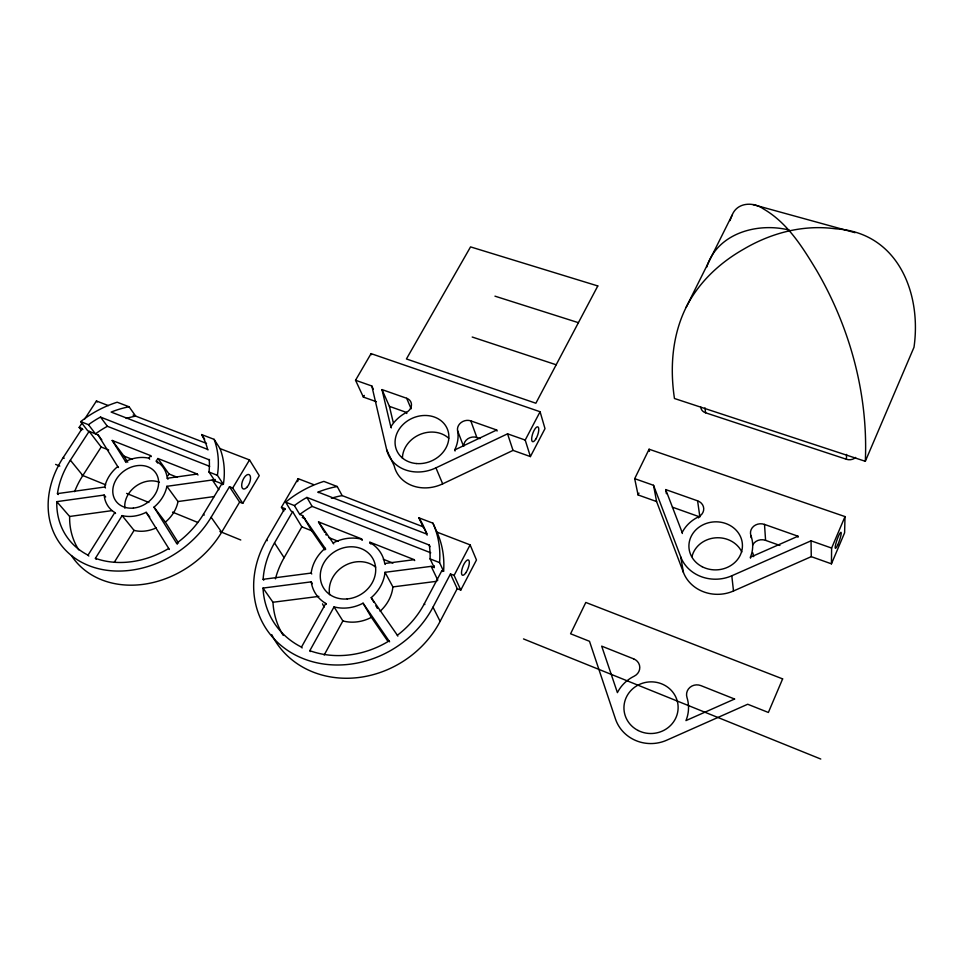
<?xml version="1.0" encoding="UTF-8"?>
<svg xmlns="http://www.w3.org/2000/svg" width="963" height="963" viewBox="0 0 963 963"><rect width="100%" height="100%" fill="white"/><g stroke="black" fill="none" stroke-linecap="round" stroke-linejoin="round"><path stroke-width="1.44" d="M831.442 563.837L831.611 548.067L845.02 516.589L649.098 449.227L634.689 478.659L638.072 494.946L656.597 501.542L683.405 572.371A36.281 32.718 -1.9 0 0 733.505 590.981L811.267 556.65L831.442 563.837L844.599 532.816L845.02 516.589M865.316 461.301C868.301 394.577 850.1 327.637 816.455 270.17C802.408 246.985 787.469 222.778 763.346 208.863C753.295 201.616 737.104 202.242 732.109 215.17L686.15 307.305C672.174 335.377 669.827 367.842 674.461 398.501L865.316 461.301L913.995 347.282C921.808 292.884 897.564 232.372 835.703 228.821C803.467 224.367 771.315 232.817 743.544 249.248C719.578 262.839 698.608 282.484 686.15 307.305M855.613 457.437A8.39 7.162 2.9 0 1 846.429 459.279L846.549 454.44M297.651 481.584L298.133 478.659L313.457 484.558M729.966 220.599L732.109 215.17M706.673 267.196C717.327 233.058 757.556 222.2 789.239 230.073M638.072 494.946L638.963 493.116M298.711 479.646L298.133 478.659L281.449 507.26L284.747 508.56L266.607 539.737A98.382 86.056 -31.9 0 0 302.707 658.415A98.382 86.056 -31.9 0 0 432.989 607.172L450.467 573.972L457.22 588.67L460.771 590.078L476.468 559.997L470.125 544.877L436.961 532.118L432.929 523.174L418.857 517.793L423.034 526.749A88.62 77.509 -31.9 0 1 426.922 533.538M389.052 454.825L394.192 465.839A36.209 31.045 -23.1 0 0 442.679 483.859L513.026 450.395L530.408 456.582L544.998 428.631L540.087 411.743L371.068 353.626L355.54 380.253L363.352 397.069L376.389 401.703M271.71 634.581A96.625 85.033 -32.2 0 0 354.203 677.964A96.625 85.033 -32.2 0 0 440.115 621.388L457.22 588.67M460.771 590.078L454.091 575.393L470.125 544.877M530.408 456.582L525.208 440.067L540.087 411.743M397.863 636.134L397.37 635.255A88.62 77.509 -31.9 0 0 424.37 603.681L441.897 570.59L443.594 571.252A98.382 86.056 -31.9 0 0 436.961 532.118M324.158 655.033L342.876 620.93A37.75 33.211 -32.2 0 0 371.381 617.355L387.957 641.382M310.399 651.554L309.809 650.699L334.053 606.883A38.436 33.609 -31.9 0 0 363.063 603.199L389.606 641.791M301.479 647.112L325.771 603.44A38.436 33.609 -31.9 0 1 311.218 581.857L263.019 588.08A88.62 77.509 -31.9 0 0 301.479 647.112L302.093 647.967M275.418 578.859A87.031 76.583 -32.2 0 1 284.121 557.697L301.84 526.845L292.632 511.666L291.067 511.052L285.65 502.144A99.418 86.658 -31.7 0 1 323.869 481.404L337.231 486.52L342.142 495.596L423.034 526.749M363.352 397.069L364.303 395.408M263.742 580.22L263.116 579.317A88.62 77.509 -31.9 0 1 274.503 542.939L292.632 511.666M71.467 555.651A92.171 74.861 -35.6 0 0 145.341 584.047A92.171 74.861 -35.6 0 0 221.671 532.202L239.618 502.096L229.483 486.736L211.138 517.251A93.76 75.608 -35.4 0 1 88.295 565.401A93.76 75.608 -35.4 0 1 63.341 457.353L82.12 428.583L79.171 427.416L82.433 422.432M239.618 502.096L242.772 503.348L259.252 475.638L249.525 459.941L220.07 448.602L214.123 439.357L201.64 434.578A85.286 68.481 -35.2 0 1 207.611 449.372L207.984 449.95M242.772 503.348L232.685 488.012L249.525 459.941M177.3 544.191L176.59 543.264A84.455 68.096 -35.4 0 0 203.506 514.158L221.875 483.739L222.525 484.714M114.26 562.332L134.062 530.408A33.127 26.904 -35.6 0 0 156.259 527.88M167.971 475.734L169.031 474.013L157.896 458.496L156.271 461.108A33.693 27.169 -35.3 0 1 167.249 478.262L167.959 479.225M96.204 559.226L95.409 558.323L122.145 515.614A33.693 27.169 -35.3 0 0 146.135 512.316L147.604 514.206M88.03 555.145L114.802 512.557A33.693 27.169 -35.3 0 1 104.16 495.054L56.781 501.651A84.455 68.096 -35.4 0 0 88.03 555.145L88.837 556.048M125.419 461.554A33.693 27.169 -35.3 0 1 148.964 458.207L150.601 455.607L112.202 440.452L126.153 462.529M74.62 491.672A83.023 67.434 -35.6 0 1 82.83 475.517L101.187 447.013L89.138 431.352L70.371 460.206A84.455 68.096 -35.4 0 0 57.455 493.622L58.274 494.573M84.6 419.122L96.444 400.993L108.398 405.604M455.078 450.997L454.668 449.962L496.691 430.004L497.052 431.063M355.54 380.253L371.826 385.994L386.681 449.733A36.847 31.382 -23.1 0 0 435.938 467.862L507.549 433.832L525.208 440.067M750.514 558.179L750.43 557.204L798.002 536.222L798.026 537.234M634.689 478.659L653.54 485.304L680.769 557.011A36.955 33.163 -2.5 0 0 731.796 575.778L811.039 540.821L831.611 548.067M57.455 493.622L104.702 487.013A33.693 27.169 -35.3 0 1 117.715 466.561L98.009 434.855L87.741 430.798L80.675 421.625A94.687 76.029 -35.2 0 1 117.173 402.221L129.066 406.771L135.687 416.112A84.455 68.096 -35.4 0 0 126.153 418.46M167.249 478.262L197.319 474.049L197.993 475.036M176.59 543.264L153.984 507.164A33.693 27.169 -35.3 0 0 166.888 486.315L212.354 479.983L223.38 484.329A93.76 75.608 -35.4 0 0 220.07 448.602M56.781 501.651L69.637 516.469L111.901 510.643M178.516 543.06L165.383 522.127A33.127 26.904 -35.6 0 0 177.999 501.542L214.316 496.535M263.116 579.317L311.169 573.069A38.436 33.609 -31.9 0 1 325.157 548.296L302.587 515.602L299.746 514.471L294.401 505.575L285.65 502.144M370.237 543.361L369.732 542.41A38.436 33.609 -31.9 0 1 384.743 563.499L414.234 559.672L414.704 560.61M373.8 602.164L371.224 597.662A38.436 33.609 -31.9 0 0 385.019 572.311L431.171 566.352L434.217 567.556A88.62 77.509 -31.9 0 0 434.253 565.811M263.019 588.08L272.974 602.248L318.873 596.386M380.132 611.228A37.75 33.211 -32.2 0 0 392.892 586.912L436.769 581.303M753.006 204.577L855.072 232.685M494.958 296.159L578.414 322.677M700.715 407A7.969 6.813 -5.9 0 0 705.59 412.802L846.429 459.279M472.207 337.026L556.181 364.772M390.822 426.874L381.986 389.582L406.687 398.285A9.209 7.728 -23.2 0 1 411.478 404.905A9.209 7.728 -23.2 0 1 406.362 412.453A36.847 31.382 -23.1 0 0 390.822 426.874L391.291 427.909M454.668 449.962A36.847 31.382 -23.1 0 0 457.581 430.702A9.365 7.993 -20.4 0 1 461.193 422.48A9.365 7.993 -20.4 0 1 470.799 420.879L496.691 430.004M666.408 493.694L665.686 489.577L697.597 500.832A10.015 8.896 -5.2 0 1 703.736 508.524A10.015 8.896 -5.2 0 1 698.392 516.902A36.955 33.163 -2.5 0 0 682.165 532.503L682.322 533.502M750.43 557.204A36.955 33.163 -2.5 0 0 750.947 535.633A10.268 9.124 0.5 0 1 753.728 526.207A10.268 9.124 0.5 0 1 764.502 524.414L798.002 536.222M381.986 389.582L389.413 406.35L406.109 412.296M470.799 420.879L476.866 437.503L480.031 438.634M672.427 507.176L699.884 516.962L697.597 500.832M752.609 545.178A10.075 9.004 1.1 0 1 765.585 540.363L779.91 545.467M133.063 415.101L206.539 443.389M129.066 406.771A85.286 68.481 -35.2 0 0 111.154 412.08L207.611 449.372M318.44 492.659L318.115 492.093L426.645 534.056L427.163 535.163M80.675 421.625L88.464 424.683A85.286 68.481 -35.2 0 1 100.501 417.075L209.609 459.977M294.401 505.575A89.547 78.051 -31.7 0 1 306.908 497.426L429.281 545.058L430.052 546.719M100.501 417.075L107.387 426.308L209.657 466.321M306.908 497.426L312.12 506.394L430.774 552.81M209.224 459.399A85.286 68.481 -35.2 0 1 208.995 472.026L217.385 475.325L223.38 484.329M429.281 545.058A89.547 78.051 -31.7 0 1 430.1 558.889L439.561 562.609L443.594 571.252M157.896 458.496L197.319 474.049M229.483 486.736L232.685 488.012M323.52 530.457L318.524 521.886L361.667 538.919L362.184 539.87M414.234 559.672L369.876 542.157L370.899 544.059M450.467 573.972L454.091 575.393M302.25 517.504L305.03 518.612M101.187 447.013L108.687 449.998M112.202 440.452L123.95 456.077L132.075 459.303M169.031 474.013L177.373 477.323M301.84 526.845L311.651 530.745L324.868 549.921M328.72 537.547L338.314 541.362M383.31 559.262L392.916 563.09M523.499 638.926L820.777 759.037M55.613 464.395L59.79 466.104M82.06 475.204L105.737 484.858M126.61 493.393L148.892 502.481M172.558 512.147L197.62 522.379M219.889 531.48L240.774 540.002M63.341 457.353L64.136 458.316M70.371 460.206L82.83 475.517M114.802 512.557L115.56 513.508M104.16 495.054L105.701 496.956M122.145 515.614L134.062 530.408M104.702 487.013L105.473 487.964M146.135 512.316L169.356 549.452M82.12 428.583L82.89 429.57M148.338 515.145L149.783 517.023M79.171 427.416L81.494 430.401M117.715 466.561L118.461 467.536M88.464 424.683L95.469 433.856A84.455 68.096 -35.4 0 1 107.387 426.308M153.984 507.164L165.383 522.127M98.009 434.855L100.272 437.828M101.031 438.815L101.777 439.79M96.444 400.993L97.191 402.016M166.888 486.315L177.999 501.542M148.964 458.207L149.674 459.195M150.601 455.607L151.311 456.594M156.271 461.108L157.679 463.071M203.506 514.158L204.18 515.109M211.138 517.251L221.671 532.202M318.524 521.886L333.704 543.866M371.224 597.662L397.37 635.255M212.354 479.983L218.878 489.661M208.995 472.026L215.062 481.055A84.455 68.096 -35.4 0 0 215.218 479.466M266.607 539.737L267.22 540.676M201.64 434.578L204.674 439.224M274.503 542.939L284.121 557.697M311.218 581.857L312.385 583.674M325.771 603.44L326.349 604.331M311.169 573.069L311.747 573.984M334.053 606.883L342.876 620.93M123.95 456.077L127.802 462.216M281.449 507.26L283.832 511.112M284.747 508.56L285.349 509.523M302.587 515.602L311.651 530.745M325.157 548.296L325.711 549.235M363.063 603.199L371.381 617.355M324.074 531.395L324.627 532.334M325.723 534.2L326.264 535.139M375.847 605.727L376.352 606.618M376.858 607.497L377.376 608.387M362.04 540.123L361.522 539.172A38.436 33.609 -31.9 0 0 333.15 542.927M385.019 572.311L392.892 586.912M384.743 563.499L385.236 564.438M424.37 603.681L424.839 604.583M432.989 607.172L440.115 621.388M431.171 566.352L437.804 580.208M430.1 558.889L434.217 567.556M441.897 570.59L442.342 571.516M386.681 449.733L388.583 453.814M371.826 385.994L373.271 389.184M371.068 353.626L371.537 354.709M406.362 412.453L406.807 413.512M406.687 398.285L411.129 408.806M435.938 467.862L442.679 483.859M665.686 489.577L682.165 532.503M457.581 430.702L463.492 446.17M507.549 433.832L513.026 450.395M389.413 406.35L393.229 422.36M653.54 485.304L656.597 501.542M649.098 449.227L649.483 451.346M680.769 557.011L683.405 572.371M698.392 516.902L698.536 517.913M705 407.879L705.59 412.802M731.796 575.778L733.505 590.981M750.947 535.633L751.116 537.643M764.502 524.414L765.585 540.363M811.039 540.821L811.267 556.65M389.1 640.925A88.62 77.509 -31.9 0 1 309.809 650.699M299.746 514.471A88.62 77.509 -31.9 0 1 312.12 506.394M331.392 498.22A88.62 77.509 -31.9 0 1 342.142 495.596M418.857 517.793A89.547 78.051 -31.7 0 1 426.645 534.056M318.115 492.093A89.547 78.051 -31.7 0 1 337.231 486.52M432.929 523.174A99.418 86.658 -31.7 0 1 439.561 562.609M329.623 594.689A28.168 24.785 -32.2 0 1 343.899 566.088A28.168 24.785 -32.2 0 1 375.654 567.147M324.182 607.039A37.75 33.211 -32.2 0 1 322.533 603.837M283.254 635.411A87.031 76.583 -32.2 0 1 272.974 602.248M168.633 548.525A84.455 68.096 -35.4 0 1 95.409 558.323M214.123 439.357A94.687 76.029 -35.2 0 1 217.385 475.325M124.853 508.187A23.991 19.477 -35.6 0 1 135.434 486.508A23.991 19.477 -35.6 0 1 159.401 482.282M78.797 549.885A83.023 67.434 -35.6 0 1 69.637 516.469M402.414 458.232A27.024 23.172 -23.1 0 1 419.663 434.602A27.024 23.172 -23.1 0 1 448.734 438.249M463.757 446.134A9.209 7.909 -20.4 0 1 476.866 437.503M752.705 552.69A36.281 32.718 -1.9 0 1 753.632 556.626M692 556.542A26.278 23.702 -1.9 0 1 715.196 537.86A26.278 23.702 -1.9 0 1 741.823 551.992M782.63 678.891L768.378 712.464L747.709 704.242L666.697 740.21A37.425 35.667 -4.4 0 1 615.453 718.94L589.5 641.298L570.578 633.774L585.805 602.453L782.63 678.891M597.806 285.951L535.873 403.232L406.422 358.958L470.546 246.889L597.806 285.951M734.6 699.03L685.969 720.601A37.425 35.667 -4.4 0 0 686.968 697.417A10.388 9.811 2.3 0 1 700.932 685.632L734.6 699.03M633.726 658.897L601.694 646.149L617.403 692.626A37.425 35.667 -4.4 0 1 634.184 676.195A10.148 9.546 -9.1 0 0 633.726 658.897M347.198 598.938A28.685 25.074 -31.9 0 0 372.392 557.842A28.685 25.074 -31.9 0 0 324.387 561.971A28.685 25.074 -31.9 0 0 347.198 598.938M465.96 572.6A8.198 2.757 -68.9 0 0 468.5 560.009A8.198 2.757 -68.9 0 0 461.783 570.168A8.198 2.757 -68.9 0 0 465.96 572.6M133.424 508.079A24.4 19.669 -35.3 0 0 156.608 474.302A24.4 19.669 -35.3 0 0 117.089 478.081A24.4 19.669 -35.3 0 0 133.424 508.079M247.371 486.748A7.728 3.611 -68 0 0 249.164 474.651A7.728 3.611 -68 0 0 241.809 483.823A7.728 3.611 -68 0 0 247.371 486.748M416.317 463.54A27.494 23.413 -23.1 0 0 447.578 429.57A27.494 23.413 -23.1 0 0 402.004 425.586A27.494 23.413 -23.1 0 0 416.317 463.54M535.849 439.008A7.86 2.576 -70.7 0 0 537.932 426.898A7.86 2.576 -70.7 0 0 531.865 436.901A7.86 2.576 -70.7 0 0 535.849 439.008M702.135 566.701A26.759 24.015 -2.6 0 0 742.437 545.792A26.759 24.015 -2.6 0 0 702.448 525.088A26.759 24.015 -2.6 0 0 702.135 566.701M837.666 545.022A8.474 1.252 -70.8 0 0 841.036 532.358A8.474 1.252 -70.8 0 0 835.86 543.626A8.474 1.252 -70.8 0 0 837.666 545.022M638.096 730.484A27.108 25.832 -4.5 0 0 678.121 706.83A27.108 25.832 -4.5 0 0 636.892 685.752A27.108 25.832 -4.5 0 0 638.096 730.484"/></g></svg>
